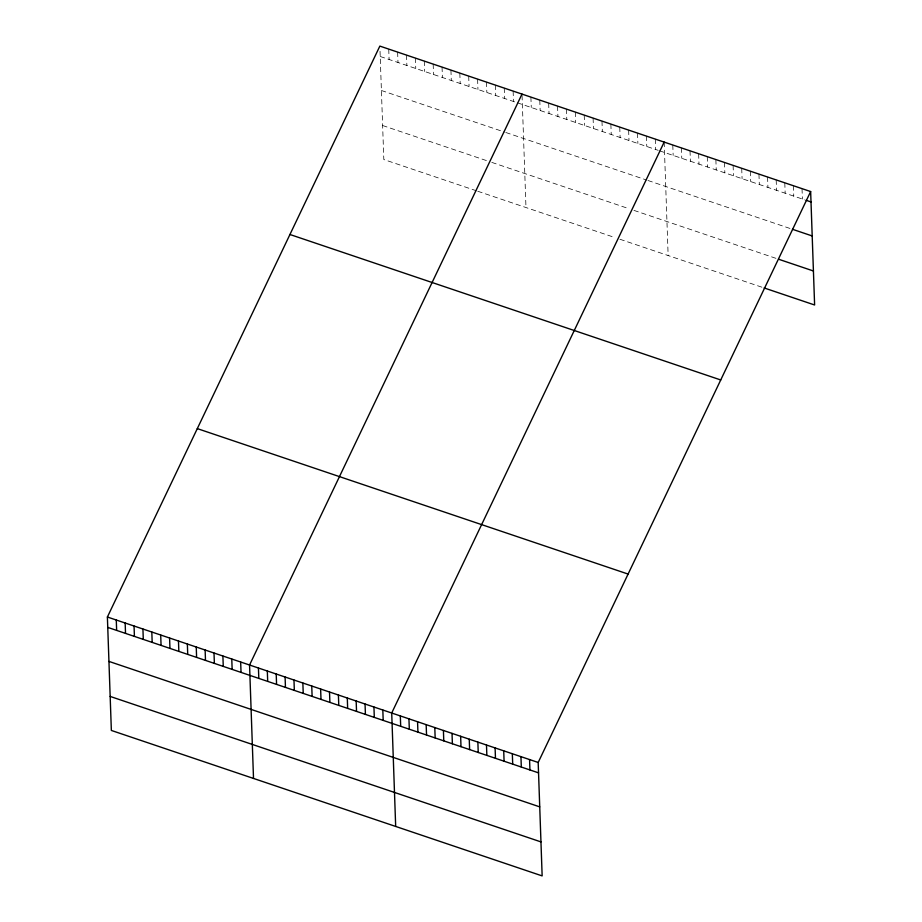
<?xml version="1.0" encoding="UTF-8"?>
<svg xmlns="http://www.w3.org/2000/svg" width="922" height="922" viewBox="0 0 922 922"><rect width="100%" height="100%" fill="white"/><g stroke="black" fill="none" stroke-linecap="round" stroke-linejoin="round"><path stroke-width="0.69" stroke-dasharray="4.61 3.46" d="M380.221 56.484L516.032 102.342M517.3 102.78L658.193 150.344M659.461 150.782L804.86 199.867M381.408 90.494L504.53 132.065M505.798 132.491L646.691 180.067M647.959 180.493L790.039 228.472M382.63 125.519L489.248 161.523M491.795 162.387L628.873 208.672M633.944 210.389L776.497 258.517M476.478 190.808L383.817 159.529L380.037 51.298M477.746 191.246L614.824 237.53M619.907 239.247L762.909 287.537M802.025 188.653L802.394 199.037M793.416 185.737L793.773 196.132M784.795 182.833L785.164 193.217M776.186 179.928L776.543 190.312M767.565 177.012L767.934 187.397M758.956 174.108L759.313 184.492M750.335 171.192L750.704 181.588M741.714 168.288L742.083 178.672M733.105 165.372L733.463 175.768M724.485 162.468L724.853 172.852M715.875 159.564L716.233 169.948M707.255 156.648L707.623 167.032M698.646 153.744L699.003 164.128M690.025 150.828L690.382 161.223M681.404 147.923L681.773 158.307M672.795 145.019L673.152 155.403M664.174 142.103L668.139 255.532M655.288 139.107L655.657 149.491M646.403 136.099L646.771 146.494M637.517 133.102L637.886 143.486M628.643 130.106L629 140.49M619.757 127.109L620.114 137.493M610.871 124.101L611.228 134.485M601.985 121.105L602.343 131.489M593.1 118.108L593.457 128.492M584.214 115.1L584.571 125.484M575.328 112.104L575.685 122.488M566.442 109.107L566.8 119.491M557.556 106.099L557.925 116.495M548.671 103.103L549.039 113.487M539.785 100.106L540.154 110.49M530.899 97.098L531.268 107.494M522.059 95.404L525.978 207.531M513.128 91.105L513.496 101.489M504.242 88.097L504.611 98.493M495.368 85.101L495.725 95.485M486.482 82.104L486.839 92.488M477.596 79.096L477.953 89.492M468.71 76.1L469.068 86.484M459.824 73.103L460.182 83.487M450.939 70.107L451.296 80.491M442.053 67.099L442.41 77.483M433.167 64.102L433.524 74.486M424.281 61.106L424.65 71.49M415.396 58.098L415.764 68.482M406.51 55.101L406.879 65.485M397.624 52.105L397.993 62.489M388.738 49.097L389.107 59.492"/><path stroke-width="1.38" d="M810.645 191.557L538.183 762.471L542.148 875.9L111.355 730.443L107.39 617.014L379.852 46.1L810.645 191.557L814.61 304.986L764.142 287.952M522.013 94.102L249.551 665.016L253.515 778.445M664.174 142.103L391.712 713.017L395.676 826.446M806.082 200.281L811.014 201.953M792.505 229.301L812.201 235.951M778.952 259.347L813.423 270.987M289.946 234.499L720.739 379.968M197.308 428.615L628.101 574.072M107.39 617.014L538.183 762.471M107.759 627.398L538.54 772.855M108.946 661.408L539.727 806.865M110.167 696.433L540.96 841.901M529.562 759.567L529.931 769.951M520.953 756.651L521.31 767.046M512.332 753.747L512.701 764.131M503.723 750.842L504.08 761.226M495.102 747.926L495.471 758.31M486.493 745.022L486.851 755.406M477.873 742.106L478.23 752.502M469.252 739.202L469.621 749.586M460.643 736.286L461 746.682M452.022 733.382L452.391 743.766M443.413 730.478L443.77 740.862M434.792 727.562L435.161 737.946M426.171 724.657L426.54 735.041M417.562 721.742L417.92 732.137M408.942 718.837L409.31 729.221M400.332 715.921L400.69 726.317M382.826 710.021L383.195 720.405M373.94 707.013L374.309 717.408M365.054 704.016L365.423 714.4M356.169 701.02L356.537 711.404M347.294 698.012L347.652 708.407M338.409 695.015L338.766 705.399M329.523 692.019L329.88 702.403M320.637 689.011L320.994 699.406M311.751 686.014L312.109 696.398M302.865 683.018L303.223 693.402M293.98 680.021L294.337 690.405M285.094 677.013L285.451 687.397M276.208 674.017L276.577 684.401M267.322 671.02L267.691 681.404M258.437 668.012L258.805 678.408M240.665 662.019L241.034 672.403M231.779 659.011L232.148 669.407M222.894 656.015L223.262 666.399M214.008 653.018L214.377 663.402M205.133 650.01L205.491 660.406M196.248 647.014L196.605 657.398M187.362 644.017L187.719 654.401M178.476 641.009L178.833 651.405M169.59 638.012L169.948 648.397M160.705 635.016L161.062 645.4M151.819 632.019L152.176 642.404M142.933 629.011L143.29 639.395M134.047 626.015L134.416 636.399M125.162 623.018L125.53 633.402M116.276 620.01L116.645 630.394"/></g></svg>
